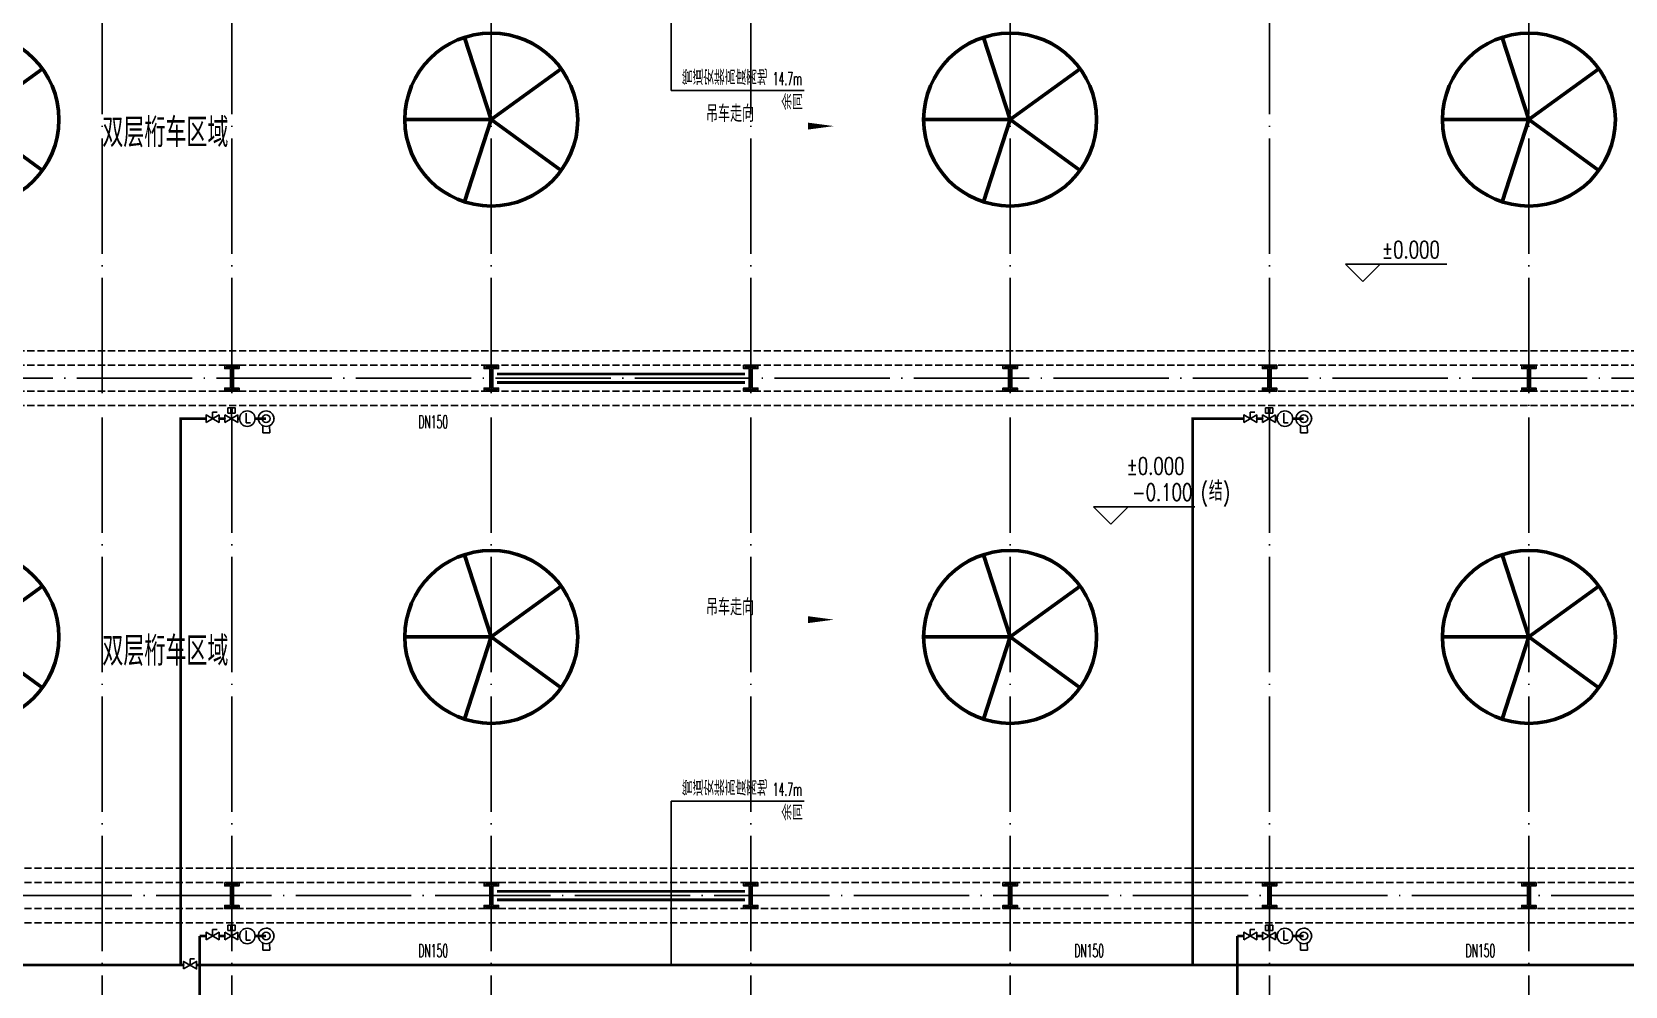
# Model space of a CAD drawing. Extents: x -452079 to 117456, y 3902 to 836955.
# Drawn here: x -207831 to -152555, y 437541 to 470653 of the extents above; entities that cross this region are included whole.
import ezdxf
from ezdxf.enums import TextEntityAlignment as Align

# ---------------------------------------------------------------- set-up
doc = ezdxf.new("R2010")
doc.units = 0
doc.header["$LTSCALE"] = 1000
doc.header["$MEASUREMENT"] = 0
for name, pattern in [('CENTER', [2, 1.25, -0.25, 0.25, -0.25]), ('DASH', [0.35, 0.25, -0.1]), ('DOTE', [2.42, 2, -0.2, 0.02, -0.2])]:
    doc.linetypes.add(name, pattern=pattern)
for name, color, linetype in [('0-辅助线', 1, 'Continuous'), ('A-AXIS-DOTE', 14, 'DOTE'), ('A-HATCH-2', 251, 'Continuous'), ('A-LIN-V', 9, 'Continuous'), ('A-WINDOW', 140, 'Continuous'), ('AS-COLN', 6, 'Continuous'), ('EVALVE_喷淋', 7, 'Continuous'), ('FM_ZF中水', 2, 'Continuous'), ('FM_ZF喷淋', 6, 'Continuous'), ('PUB_TEXT', 7, 'Continuous'), ('TEXT_喷淋', 6, 'Continuous'), ('TWT_LEAD', 3, 'Continuous'), ('WALL', 2, 'Continuous'), ('建-标高', 3, 'Continuous'), ('建-箭头', 3, 'Continuous')]:
    doc.layers.add(name, color=color, linetype=linetype)
doc.layers.add('Gps-ZF喷淋', color=6, linetype='TG_ZP', lineweight=60)
doc.layers.add('柱间支撑', color=6, linetype='CENTER', lineweight=0)
doc.styles.add('_TCH_DIM', font='SIMPLEX', dxfattribs={"width": 0.75, "bigfont": '@1HZTXT'})
doc.styles.add('_TWT_PIPEDN', font='SIMPLEX', dxfattribs={"width": 0.65, "height": 3.5, "bigfont": 'HZTXT'})
doc.styles.add('A-STANDARD', font='SIMPLEX', dxfattribs={"bigfont": 'GBCBIG'})
doc.styles.add('HZ', font='SIMPLEX', dxfattribs={"bigfont": 'HZTXT'})
doc.styles.get("Standard").update_dxf_attribs({"font": 'gbenor.shx', "bigfont": 'gbcbig.shx'})
doc.styles.add('TG_LINETYPE', font='SIMPLEX', dxfattribs={"width": 0.8, "height": 3.5, "bigfont": 'HZTXT'})
doc.linetypes.add('TG_ZP', pattern='A,3,-0.6,["ZP",TG_LINETYPE,S=0.1,R=0,X=-0.52,Y=-0.15],0', length=3.6)

# ---------------------------------------------------------------- blocks, each defined once
blk = doc.blocks.new('$VALVE$00000751')
for p, q in [((-53, -108), (-53, -221)), ((-53, -221), (53, -221)), ((53, -221), (53, -108))]:
    blk.add_line(p, q)
blk.add_lwpolyline([(-120, 0, 1), (120, 0, 1), (-120, 0, 1.76642)], format="xyb")
blk.add_circle((0, 0), 60)
for p in [(-120, 0), (120, 0)]:
    blk.add_point(p)
blk = doc.blocks.new('$VALVE$00000558')
for p, q in [((-125, 72), (125, -72)), ((125, 72), (-125, -72)), ((-125, 72), (-125, -72)), ((0, 0), (0, 104)), ((125, 72), (125, -72))]:
    blk.add_line(p, q)
blk.add_lwpolyline([(73, 106), (-66, 106), (-66, 206), (73, 206)], close=True)
for p in [(-125, 0), (125, 0)]:
    blk.add_point(p)
at = {"style": 'HZ', "width": 0.948502}
blk.add_text('M', height=69.3, dxfattribs=at).set_placement((-24, 125), (26, 125), align=Align.FIT)
blk = doc.blocks.new('$VALVE$00000531')
at = {"color": 7}
for p, q in [((-23, 104), (-23, -83)), ((-23, -83), (61, -83))]:
    blk.add_line(p, q, dxfattribs=at)
blk.add_lwpolyline([(-150, 0, 1), (150, 0, 1), (-150, 0, 0.808179)], format="xyb")
for p in [(-150, 0), (150, 0)]:
    blk.add_point(p)
blk = doc.blocks.new('$VALVE$00000437')
for p in [(0, 0), (87, 124)]:
    blk.add_line(p, (0, 124))
blk.add_lwpolyline([(-125, -72), (125, 72), (125, -72), (-125, 72)], close=True)
for p in [(-125, 0), (125, 0)]:
    blk.add_point(p)
blk = doc.blocks.new('A$C089F5A68')
at = {"layer": 'Gps-ZF喷淋', "linetype": 'TG_ZP', "const_width": 90}
for points in [[(0, 497), (224, 497)], [(675, 497), (877, 497)], [(1327, 497), (1384, 497)], [(1924, 497), (2308, 497)]]:
    blk.add_lwpolyline(points, dxfattribs=at)
at = {"layer": 'FM_ZF中水', "xscale": -2.25, "yscale": -2.25, "zscale": 2.25, "rotation": 180.437234267963}
blk.add_blockref('$VALVE$00000751', (2308, 497), dxfattribs=at)
at = {"layer": 'FM_ZF喷淋', "xscale": 1.8, "yscale": 1.8, "zscale": 1.8}
for name, p in [('$VALVE$00000437', (449, 497)), ('$VALVE$00000558', (1102, 497)), ('$VALVE$00000531', (1654, 497))]:
    blk.add_blockref(name, p, dxfattribs=at)
blk = doc.blocks.new('4324324')
at = {"layer": 'A-HATCH-2', "color": 8, "linetype": 'DASH'}
for p, q in [((-294754, 585770), (-128854, 585770)), ((-294754, 585270), (-128854, 585270)), ((-307354, 584370), (-128854, 584370)), ((-307354, 583870), (-128854, 583870)), ((-313054, 567820), (-128854, 567820)), ((-313054, 567320), (-128854, 567320)), ((-313054, 566420), (-128854, 566420)), ((-313054, 565920), (-128854, 565920))]:
    blk.add_line(p, q, dxfattribs=at)
blk = doc.blocks.new('w4324324')
at = {"layer": 'A-HATCH-2', "lineweight": 60}
for q in [(-1694760, 686605), (-1697614, 684532), (-1691907, 684532), (-1696524, 681178), (-1692997, 681178)]:
    blk.add_line((-1694760, 683605), q, dxfattribs=at)
blk.add_circle((-1694760, 683605), 3000, dxfattribs=at)
blk = doc.blocks.new('342343')
at = {"layer": 'A-LIN-V'}
for p in [(1048660, 9556), (1066610, 9556), (1048660, -8444), (1066610, -8444), (1048660, -26444), (1066610, -26444), (1048660, -44444), (1066610, -44444)]:
    blk.add_blockref('w4324324', p, dxfattribs=at)
blk = doc.blocks.new('w42343243')
at = {"layer": 'A-HATCH-2', "color": 2}
blk.add_lwpolyline([(-165104, 621070), (-164604, 621070), (-164604, 620958), (-164800, 620958), (-164800, 620282), (-164604, 620282), (-164604, 620170), (-165104, 620170), (-165104, 620282), (-164908, 620282), (-164908, 620958), (-165104, 620958)], close=True, dxfattribs=at)
at = {"layer": 'AS-COLN', "color": 8}
blk.add_lwpolyline([(-165054, 621020), (-164654, 621020), (-164654, 621008), (-164850, 621008), (-164850, 620232), (-164654, 620232), (-164654, 620220), (-165054, 620220), (-165054, 620232), (-164858, 620232), (-164858, 621008), (-165054, 621008)], close=True, dxfattribs=at)
blk = doc.blocks.new('42343')
at = {"layer": 'A-WINDOW'}
for p in [(-36000, -35800), (-27000, -35800), (-18000, -35800), (-9000, -35800), (0, -35800), (9000, -35800), (-36000, -53750), (-27000, -53750), (-18000, -53750), (-9000, -53750), (0, -53750), (9000, -53750)]:
    blk.add_blockref('w42343243', p, dxfattribs=at)
blk = doc.blocks.new('A$C515E426B')
at = {"layer": 'A-AXIS-DOTE', "color": 8, "ltscale": 2}
for p, q in [((116018.2, 716), (116018.2, 86200)), ((120518.2, 716), (120518.2, 86200)), ((129518.2, 716), (129518.2, 86200)), ((138518.2, 716), (138518.2, 86200)), ((147518.2, 716), (147518.2, 86200)), ((156518.2, 716), (156518.2, 86200)), ((165518.2, 716), (165518.2, 86200)), ((201422.4, 44796), (3362.4, 44796)), ((199332.4, 26846), (3362.4, 26846))]:
    blk.add_line(p, q, dxfattribs=at)
at = {"layer": '建-标高'}
for p, q in [((159750.9, 48153), (159150.9, 48753)), ((159150.9, 48753), (162670.9, 48753)), ((159750.9, 48153), (160350.9, 48753)), ((151011.8, 39736), (150411.8, 40336)), ((150411.8, 40336), (153931.8, 40336)), ((151011.8, 39736), (151611.8, 40336))]:
    blk.add_line(p, q, dxfattribs=at)
at = {"layer": '建-箭头', "color": 8}
for points in [[(134506, 53546, 0, 0, 0), (141406, 53546, 0, 240, 0), (140506, 53546, 0, 0, 0)], [(134506, 36421, 0, 0, 0), (141406, 36421, 0, 240, 0), (140506, 36421, 0, 0, 0)]]:
    blk.add_lwpolyline(points, format="xyseb", dxfattribs=at)
at = {"layer": '柱间支撑', "color": 8, "const_width": 100}
for points in [[(138318.2, 44946), (129718.2, 44946)], [(138318.2, 44646), (129718.2, 44646)], [(138318.2, 26996), (129718.2, 26996)], [(138318.2, 26696), (129718.2, 26696)]]:
    blk.add_lwpolyline(points, dxfattribs=at)
at = {"layer": 'A-LIN-V', "rotation": 90}
blk.add_blockref('342343', (804678.8, 681921), dxfattribs=at)
at = {"layer": 'A-WINDOW'}
for name in ['42343', '4324324']:
    blk.add_blockref(name, (321372.4, -540024), dxfattribs=at)
at = {"layer": 'PUB_TEXT', "color": 8, "style": 'A-STANDARD'}
for p in [(136968.3, 53693), (136968.3, 36568)]:
    blk.add_text('吊车走向', height=578.72, dxfattribs=at).set_placement(p)
at = {"layer": 'PUB_TEXT', "color": 8}
for p in [(116023, 52815.3), (116023, 34825.3)]:
    blk.add_text('双层桁车区域', height=1012.77, dxfattribs=at).set_placement(p)
at = {"layer": 'PUB_TEXT', "style": 'A-STANDARD', "width": 0.705882}
for s, p in [('%%P0.000', (160410.9, 48963)), ('%%P0.000', (151551.8, 41456)), ('-0.100', (151751.8, 40546)), ('(', (154131.8, 40546)), (')', (154903.3, 40546))]:
    blk.add_text(s, height=595, dxfattribs=at).set_placement(p)
at = {"layer": 'PUB_TEXT', "style": 'A-STANDARD'}
blk.add_text('结', height=675.2, dxfattribs=at).set_placement((154411.8, 40546))
blk = doc.blocks.new('$EVALVE$00000030')
for p in [(0, 0), (87, 124)]:
    blk.add_line(p, (0, 124))
blk.add_lwpolyline([(-125, -72), (125, 72), (125, -72), (-125, 72)], close=True)
for p in [(-125, 0), (125, 0)]:
    blk.add_point(p)

msp = doc.modelspace()

# ---------------------------------------------------------------- hatches: boundary and pattern name
at = {"layer": 'Gps-ZF喷淋'}
for points in [[(-202673.25, 457232.45), (-202673.25, 457277.45), (-202718.25, 457277.45)], [(-202673.25, 457232.45), (-202718.25, 457232.45), (-202718.25, 457277.45)], [(-167556.08, 457232.45), (-167556.08, 457277.45), (-167601.08, 457277.45)], [(-167556.08, 457232.45), (-167601.08, 457232.45), (-167601.08, 457277.45)]]:
    msp.add_hatch(color=256, dxfattribs=at).paths.add_polyline_path(points)

# ---------------------------------------------------------------- linework, layer by layer
at = {"layer": 'Gps-ZF喷淋', "const_width": 90}
for points in [[(-202673.25, 457232.45), (-202010.99, 457232.45)], [(-202673.25, 438270.6), (-202673.25, 457232.45)], [(-167556.08, 457232.45), (-166010.99, 457232.45)], [(-167556.08, 438270.6), (-167556.08, 457232.45)], [(-202010.99, 438270.6), (-202010.99, 439282.4)], [(-166010.99, 438270.6), (-166010.99, 439282.4)], [(-238010.99, 438270.6), (-202673.25, 438270.6)], [(-202673.25, 438270.6), (-202567.47, 438270.6)], [(-202116.77, 438270.6), (-202010.99, 438270.6)], [(-202010.99, 424485.41), (-202010.99, 438270.6)], [(-202010.99, 438270.6), (-167556.08, 438270.6)], [(-167556.08, 438270.6), (-166010.99, 438270.6)], [(-166010.99, 424485.43), (-166010.99, 438270.6)], [(-166010.99, 438270.6), (-150409.12, 438270.6)]]:
    msp.add_lwpolyline(points, dxfattribs=at)
at = {"layer": 'TWT_LEAD'}
for p, q in [((-185654.56, 474309.21), (-185654.56, 468617.61)), ((-185654.56, 468617.61), (-181034.71, 468617.61)), ((-185654.56, 438270.6), (-185654.56, 443962.2)), ((-185654.56, 443962.2), (-181034.71, 443962.2))]:
    msp.add_line(p, q, dxfattribs=at)

# ---------------------------------------------------------------- block references
at = {"layer": '0-辅助线'}
for p in [(-202010.99, 456735.3), (-166010.99, 456735.3), (-202010.99, 438785.25), (-166010.99, 438785.25)]:
    msp.add_blockref('A$C089F5A68', p, dxfattribs=at)
at = {"layer": 'EVALVE_喷淋', "xscale": 1.8, "yscale": 1.8, "zscale": 1.8}
msp.add_blockref('$EVALVE$00000030', (-202342.12, 438270.6), dxfattribs=at)
at = {"layer": 'WALL'}
msp.add_blockref('A$C515E426B', (-321409.86, 413836.46), dxfattribs=at)

# ---------------------------------------------------------------- texts
at = {"layer": 'TEXT_喷淋', "style": '_TWT_PIPEDN', "width": 0.52}
for p in [(-194424.25, 456896.48), (-194424.25, 438545.6), (-171667.49, 438545.6), (-158093.43, 438545.6)]:
    msp.add_text('DN150', height=450, dxfattribs=at).set_placement(p)
at = {"layer": 'TWT_LEAD', "color": 7, "style": '_TCH_DIM'}
for s, height, width, p in [('管道安装高度离地', 520.866, 0.75, (-185279.71, 468804.2)), ('14.7m', 446.25, 0.529412, (-182129.71, 468804.2)), ('余同', 520.866, 0.75, (-181834.2, 467950.09)), ('管道安装高度离地', 520.866, 0.75, (-185279.71, 444148.79)), ('14.7m', 446.25, 0.529412, (-182129.71, 444148.79)), ('余同', 520.866, 0.75, (-181834.2, 443294.68))]:
    msp.add_text(s, height=height, dxfattribs=dict(at, width=width)).set_placement(p)

doc.saveas('drawing.dxf')
